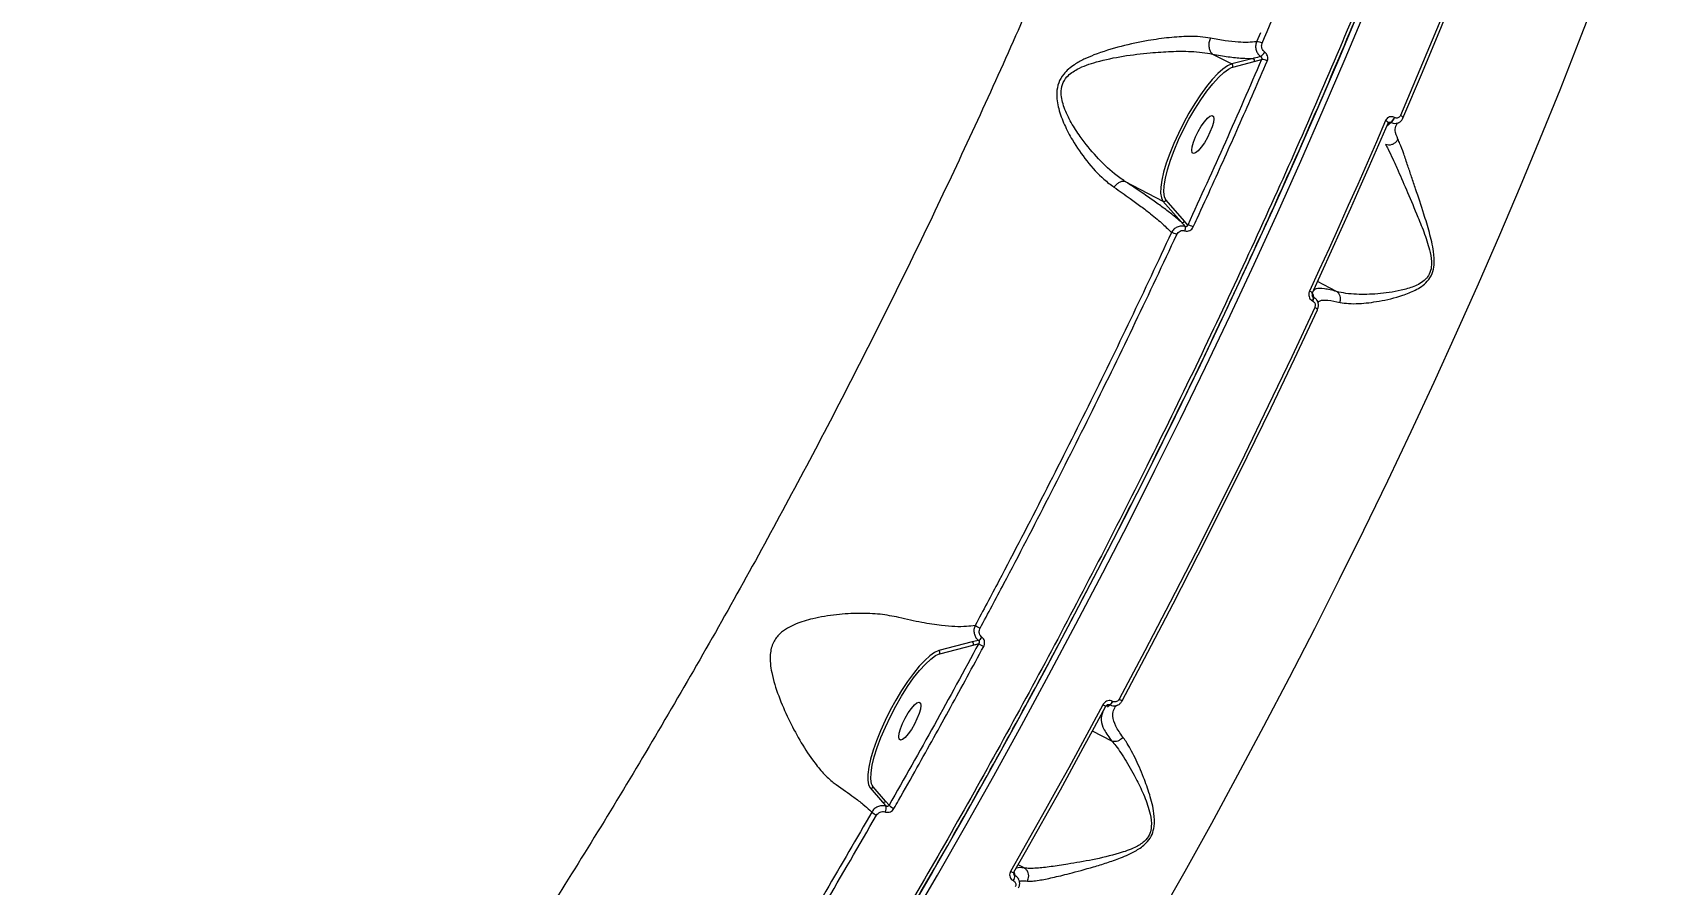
# Model space of a CAD drawing. Header units: millimetres. Extents: x -4335 to 4318, y -3792 to 3101.
# Drawn here: x 713.2 to 1059.1, y 14.5 to 194.6 of the extents above; entities that cross this region are included whole.
import ezdxf

# ---------------------------------------------------------------- set-up
doc = ezdxf.new("R2010")
doc.units = ezdxf.units.MM
doc.layers.add('DIKOM_ОБЪЕКТ', color=7, linetype='Continuous')
doc.layers.add('DIKOM_РАЗМЕР_ОБЪЕКТА', color=7, linetype='Continuous')
doc.styles.add('style1', font='arial.ttf', dxfattribs={"width": 0.8})
doc.dimstyles.new('1-50', dxfattribs={"dimtxt": 300, "dimasz": 200, "dimexe": 100, "dimexo": 0, "dimgap": 100, "dimtad": 1, "dimtxsty": 'style1', "dimcen": 200, "dimclrd": 7, "dimclre": 7, "dimclrt": 7, "dimadec": 1, "dimazin": 2, "dimtfac": 1, "dimtmove": 0, "dimatfit": 2, "dimfxl": 0, "dimlwd": 25, "dimlwe": 18, "dimarcsym": 0})

# ---------------------------------------------------------------- blocks, each defined once
blk = doc.blocks.new('*D2')
at = {"layer": 'Defpoints', "color": 0, "transparency": 16777216}
for p in [(2711.72, 601.17), (-2007.01, 181.47), (-2007.01, -2298.93)]:
    blk.add_point(p, dxfattribs=at)
at = {"layer": 'DIKOM_РАЗМЕР_ОБЪЕКТА', "color": 7, "lineweight": 18, "transparency": 16777216}
for p, q in [((2711.72, 601.17), (2711.72, -2398.93)), ((-2007.01, 181.47), (-2007.01, -2398.93))]:
    blk.add_line(p, q, dxfattribs=at)
at = {"layer": 'DIKOM_РАЗМЕР_ОБЪЕКТА', "color": 7, "lineweight": 25, "transparency": 16777216}
blk.add_line((2511.72, -2298.93), (-1807.01, -2298.93), dxfattribs=at)
at = {"layer": 'DIKOM_РАЗМЕР_ОБЪЕКТА', "color": 7, "transparency": 16777216}
for points in [[(-1807.01, -2265.6), (-1807.01, -2332.27), (-2007.01, -2298.93)], [(2511.72, -2265.6), (2511.72, -2332.27), (2711.72, -2298.93)]]:
    blk.add_solid(points, dxfattribs=at)
at = {"layer": 'DIKOM_РАЗМЕР_ОБЪЕКТА', "color": 7, "transparency": 16777216, "insert": (-22.56, -2045.76), "char_height": 300, "attachment_point": 5, "style": 'style1'}
blk.add_mtext('4750', dxfattribs=at)
blk = doc.blocks.new('*D3')
at = {"layer": 'Defpoints', "color": 0, "transparency": 16777216}
for p in [(-2375.87, 1532.76), (1667.44, 1532.76), (-1786.5, -1525.94)]:
    blk.add_point(p, dxfattribs=at)
at = {"layer": 'DIKOM_РАЗМЕР_ОБЪЕКТА', "color": 7, "lineweight": 18, "transparency": 16777216}
for p, q in [((1667.44, 1532.76), (-2475.87, 1532.76)), ((-1786.5, -1525.94), (-2475.87, -1525.94))]:
    blk.add_line(p, q, dxfattribs=at)
at = {"layer": 'DIKOM_РАЗМЕР_ОБЪЕКТА', "color": 7, "lineweight": 25, "transparency": 16777216}
blk.add_line((-2375.87, -1325.94), (-2375.87, 1332.76), dxfattribs=at)
at = {"layer": 'DIKOM_РАЗМЕР_ОБЪЕКТА', "color": 7, "transparency": 16777216}
for points in [[(-2409.21, 1332.76), (-2342.54, 1332.76), (-2375.87, 1532.76)], [(-2409.21, -1325.94), (-2342.54, -1325.94), (-2375.87, -1525.94)]]:
    blk.add_solid(points, dxfattribs=at)
at = {"layer": 'DIKOM_РАЗМЕР_ОБЪЕКТА', "color": 7, "transparency": 16777216, "insert": (-2629.15, -119.32), "char_height": 300, "attachment_point": 5, "rotation": 90, "style": 'style1'}
blk.add_mtext('3050', dxfattribs=at)

msp = doc.modelspace()

# ---------------------------------------------------------------- linework, layer by layer
at = {"layer": 'DIKOM_ОБЪЕКТ', "color": 7, "linetype": 'Continuous', "lineweight": 15}
for p, q in [((972.796, 194.603), (972.001, 192.709)), ((962.688, 190.093), (966.728, 187.991)), ((966.697, 187.236), (966.958, 187.322)), ((971.28, 189.176), (966.728, 187.991)), ((966.958, 187.322), (971.51, 188.507)), ((971.51, 188.507), (973.046, 188.935)), ((1001.179, 176.664), (1001.132, 176.688)), ((1000.442, 175.643), (999.515, 174.833)), ((999.843, 175.496), (1000.394, 175.668)), ((1000.394, 175.668), (1000.442, 175.643)), ((944.194, 163.151), (952.193, 158.989)), ((952.863, 159.2), (952.668, 159.524)), ((956.768, 154.73), (952.863, 159.2)), ((952.193, 158.989), (956.099, 154.518)), ((957.43, 153.935), (956.768, 154.73)), ((988.919, 139.907), (984.892, 142.002)), ((983.994, 138.716), (983.741, 139.062)), ((983.908, 139.424), (984.063, 138.68)), ((984.063, 138.68), (983.994, 138.716)), ((983.814, 137.89), (983.882, 137.854)), ((911.857, 65.8), (904.765, 63.954)), ((904.746, 63.204), (904.995, 63.285)), ((904.995, 63.285), (912.086, 65.131)), ((940.221, 52.276), (940.927, 52.504)), ((940.995, 52.468), (940.447, 51.982)), ((940.927, 52.504), (940.995, 52.468)), ((941.59, 53.194), (941.522, 53.23)), ((941.401, 44.786), (937.281, 46.931)), ((890.259, 34.915), (892.871, 31.927)), ((890.929, 35.128), (890.712, 35.473)), ((893.541, 32.139), (890.929, 35.128)), ((894.281, 31.246), (893.541, 32.139)), ((890.621, 29.825), (889.408, 27.742)), ((922.865, 17.999), (921.576, 18.669)), ((920.519, 15.316), (920.566, 15.292)), ((920.85, 16.435), (920.627, 16.731)), ((920.746, 17.006), (920.897, 16.41)), ((920.897, 16.41), (920.85, 16.435))]:
    msp.add_line(p, q, dxfattribs=at)
at = {"layer": 'DIKOM_ОБЪЕКТ', "color": 7, "linetype": 'Continuous', "lineweight": 15, "flags": 128}
for points in [[(1032.407, 253.311), (1029.058, 244.036), (1025.591, 234.677), (1022.006, 225.239), (1018.307, 215.73), (1014.497, 206.155), (1010.578, 196.522), (1006.552, 186.836), (1002.423, 177.105)], [(1002.955, 176.536), (1007.075, 186.246), (1011.092, 195.91), (1015.002, 205.522), (1018.804, 215.076), (1022.495, 224.564), (1026.071, 233.981), (1029.532, 243.32), (1032.873, 252.574)], [(951.193, 7.295), (956.879, 17.353), (962.504, 27.49), (968.063, 37.697), (973.55, 47.964), (978.96, 58.282), (984.289, 68.642), (989.531, 79.033), (994.682, 89.446), (999.736, 99.872), (1004.69, 110.3), (1009.537, 120.721), (1014.275, 131.125), (1018.898, 141.502), (1023.402, 151.844), (1027.783, 162.14), (1032.037, 172.38), (1036.16, 182.556), (1040.148, 192.657), (1043.998, 202.675)], [(993.989, 200.084), (989.494, 189.371), (984.875, 178.608), (980.135, 167.802), (975.277, 156.963), (970.308, 146.1), (965.229, 135.223), (960.047, 124.339), (954.764, 113.46), (949.387, 102.592), (943.918, 91.747), (938.363, 80.933), (932.726, 70.158), (927.013, 59.433), (921.228, 48.766), (915.375, 38.167), (909.46, 27.643), (903.488, 17.204), (897.464, 6.859)], [(898.455, 6.123), (904.493, 16.492), (910.48, 26.956), (916.409, 37.505), (922.275, 48.13), (928.074, 58.822), (933.801, 69.573), (939.451, 80.373), (945.02, 91.213), (950.501, 102.085), (955.892, 112.978), (961.187, 123.883), (966.382, 134.793), (971.472, 145.696), (976.454, 156.585), (981.323, 167.45), (986.074, 178.281), (990.705, 189.071), (995.211, 199.809)], [(966.728, 187.991), (965.862, 187.614), (964.874, 186.929), (963.786, 185.951), (962.62, 184.7), (961.402, 183.203), (960.158, 181.494), (958.914, 179.608), (957.699, 177.585), (956.537, 175.471), (955.454, 173.31), (954.473, 171.149), (953.615, 169.034), (952.899, 167.01), (952.34, 165.122), (951.95, 163.411), (951.738, 161.912), (951.708, 160.658), (951.86, 159.677), (952.193, 158.989)], [(952.668, 159.524), (952.528, 159.913), (952.388, 160.942), (952.445, 162.262), (952.698, 163.841), (953.141, 165.642), (953.764, 167.621), (954.551, 169.73), (955.484, 171.92), (956.54, 174.138), (957.694, 176.33), (958.919, 178.444), (960.184, 180.429), (961.459, 182.238), (962.715, 183.828), (963.921, 185.159), (965.047, 186.201), (966.068, 186.927), (966.697, 187.236)], [(958.306, 169.735), (958.4, 170.504), (958.674, 171.482), (959.106, 172.588), (959.661, 173.734), (960.294, 174.827), (960.954, 175.778), (961.587, 176.51), (962.142, 176.963), (962.574, 177.102), (962.848, 176.914), (962.942, 176.416), (962.848, 175.647), (962.574, 174.669), (962.142, 173.563), (961.587, 172.416), (960.954, 171.324), (960.294, 170.373), (959.661, 169.641), (959.106, 169.187), (958.674, 169.049), (958.4, 169.236), (958.306, 169.735)], [(1002.955, 176.536), (1002.992, 176.575), (1002.998, 176.627), (1002.971, 176.692), (1002.913, 176.766), (1002.826, 176.847), (1002.712, 176.933), (1002.576, 177.02), (1002.423, 177.105)], [(999.274, 176.025), (997.333, 171.539), (995.371, 167.045), (993.389, 162.545), (991.387, 158.039), (989.364, 153.528), (987.322, 149.012), (985.261, 144.492), (983.18, 139.969)], [(983.729, 139.48), (985.805, 143.993), (987.861, 148.502), (989.899, 153.007), (991.916, 157.507), (993.914, 162.003), (995.892, 166.492), (997.849, 170.975), (999.785, 175.451)], [(999.846, 175.501), (999.852, 175.534), (999.833, 175.597), (999.779, 175.672), (999.692, 175.756), (999.575, 175.845), (999.434, 175.936), (999.274, 176.025)], [(999.785, 175.451), (999.836, 175.484), (999.846, 175.501)], [(984.296, 136.499), (979.427, 126.102), (974.463, 115.702), (969.408, 105.306), (964.267, 94.921), (959.043, 84.557), (953.741, 74.22), (948.363, 63.919), (942.915, 53.662)], [(943.578, 53.365), (949.014, 63.6), (954.38, 73.878), (959.671, 84.192), (964.884, 94.534), (970.013, 104.895), (975.057, 115.269), (980.009, 125.646), (984.868, 136.019)], [(984.868, 136.019), (984.898, 136.04), (984.896, 136.075), (984.862, 136.124), (984.798, 136.185), (984.706, 136.255), (984.588, 136.333), (984.45, 136.415), (984.296, 136.499)], [(904.765, 63.954), (903.896, 63.575), (902.904, 62.886), (901.811, 61.901), (900.64, 60.643), (899.417, 59.137), (898.168, 57.417), (896.92, 55.521), (895.701, 53.488), (894.537, 51.364), (893.453, 49.194), (892.473, 47.026), (891.618, 44.906), (890.906, 42.881), (890.353, 40.994), (889.971, 39.286), (889.768, 37.795), (889.749, 36.553), (889.914, 35.586), (890.259, 34.915)], [(890.712, 35.473), (890.581, 35.823), (890.428, 36.837), (890.474, 38.146), (890.718, 39.718), (891.153, 41.515), (891.771, 43.494), (892.554, 45.607), (893.485, 47.802), (894.541, 50.028), (895.697, 52.23), (896.924, 54.354), (898.193, 56.351), (899.474, 58.17), (900.734, 59.769), (901.945, 61.109), (903.077, 62.157), (904.102, 62.888), (904.746, 63.204)], [(896.344, 45.698), (896.438, 46.467), (896.712, 47.445), (897.144, 48.551), (897.699, 49.697), (898.332, 50.79), (898.991, 51.741), (899.624, 52.473), (900.179, 52.926), (900.611, 53.065), (900.885, 52.878), (900.979, 52.379), (900.885, 51.61), (900.611, 50.632), (900.179, 49.526), (899.624, 48.379), (898.991, 47.287), (898.332, 46.336), (897.699, 45.604), (897.144, 45.15), (896.712, 45.012), (896.438, 45.199), (896.344, 45.698)], [(939.491, 52.511), (937.09, 48.065), (934.678, 43.63), (932.254, 39.205), (929.819, 34.793), (927.373, 30.394), (924.916, 26.008), (922.449, 21.635), (919.971, 17.278)], [(920.671, 17.081), (923.143, 21.428), (925.604, 25.79), (928.055, 30.166), (930.496, 34.555), (932.925, 38.957), (935.343, 43.37), (937.75, 47.795), (940.144, 52.231)], [(943.578, 53.365), (943.59, 53.35), (943.571, 53.35), (943.521, 53.368), (943.443, 53.401), (943.34, 53.449), (943.214, 53.51), (943.071, 53.582), (942.915, 53.662)], [(920.671, 17.081), (920.686, 17.041), (920.683, 17.032)]]:
    msp.add_lwpolyline(points, dxfattribs=at)
at = {"layer": 'DIKOM_ОБЪЕКТ', "color": 7, "linetype": 'Continuous', "lineweight": 15}
for centre, radius, start, end in [((972.055, 190.541), 2.168, 58.78073, 91.43855), ((971.325, 191.807), 2.72, 304.18362, 331.39674), ((966.481, 187.532), 0.521, 336.21795, 61.7012), ((971.033, 188.717), 0.521, 336.21773, 61.70181), ((973.133, 186.835), 2.102, 58.17839, 92.36938), ((999.119, 177.367), 2.124, 306.88587, 341.37239), ((999.166, 177.342), 2.124, 306.88587, 341.37239), ((953.456, 149.059), 3.318, 59.90366, 80.8686), ((956.323, 154.971), 0.506, 243.59201, 331.59338), ((955.7, 153.243), 1.252, 335.61771, 16.7955), ((957.052, 150.95), 3.01, 59.29891, 82.78318), ((982.791, 138.845), 1.189, 33.75766, 70.91012), ((982.801, 138.544), 1.206, 327.14581, 8.16457), ((982.869, 138.509), 1.206, 327.14081, 8.16979), ((918.978, 79.489), 12.093, 237.54598, 243.23882), ((911.61, 65.341), 0.521, 336.22694, 61.6926), ((912.386, 67.705), 1.78, 297.23991, 328.79698), ((904.518, 63.495), 0.521, 336.22201, 61.69675), ((918.619, 73.547), 9.727, 236.36618, 243.55012), ((941.334, 55.666), 3.654, 239.70221, 251.38632), ((939.98, 53.886), 1.676, 304.43336, 336.95454), ((940.048, 53.85), 1.675, 304.43144, 336.95646), ((890.484, 35.368), 0.506, 243.591, 331.59554), ((893.096, 32.38), 0.506, 243.59567, 331.59087), ((896.829, 33.882), 3.666, 225.97446, 245.21091), ((893.224, 32.558), 3.775, 226.3982, 244.79317), ((891.749, 30.75), 1.933, 332.20592, 8.07659), ((920.766, 18.426), 1.396, 235.2987, 266.5717), ((919.198, 16.315), 1.656, 322.92163, 4.14577), ((919.244, 16.291), 1.657, 322.93094, 4.14207)]:
    msp.add_arc(centre, radius, start, end, dxfattribs=at)
for points, knots in [([(1056.943, 440.229), (1056.915, 437.899), (1056.837, 431.573), (1056.146, 420.44), (1054.693, 406.619), (1052.557, 391.893), (1049.761, 376.349), (1046.314, 360.052), (1042.221, 343.049), (1037.476, 325.353), (1032.1, 307.008), (1026.115, 288.077), (1019.55, 268.648), (1012.435, 248.811), (1004.787, 228.625), (996.607, 208.116), (987.922, 187.325), (978.76, 166.32), (969.167, 145.197), (959.186, 124.056), (948.972, 103.222), (938.551, 82.729), (927.959, 62.601), (917.097, 42.638), (906.014, 22.925), (894.757, 3.549), (883.211, -15.675), (871.385, -34.69), (859.296, -53.452), (847.13, -71.67), (834.944, -89.262), (822.794, -106.142), (810.719, -122.254), (798.741, -137.552), (786.877, -152.03), (775.165, -165.647), (763.655, -178.348), (752.41, -190.049), (742.148, -200.095), (735.767, -205.842), (732.919, -208.408)], [0, 0, 0, 0, 0.0156523, 0.0424897, 0.0694115, 0.0963766, 0.1233416, 0.1502635, 0.1771009, 0.2039383, 0.2308602, 0.2578252, 0.2847902, 0.3117121, 0.3385495, 0.3653868, 0.3923088, 0.4192738, 0.4462388, 0.4731608, 0.4999981, 0.5258463, 0.5517701, 0.5777324, 0.6036946, 0.6296184, 0.6554666, 0.682304, 0.709226, 0.7361911, 0.7631562, 0.7900781, 0.8169155, 0.843753, 0.870675, 0.89764, 0.9246052, 0.9515271, 0.9783646, 1, 1, 1, 1]), ([(986.876, 401.615), (986.219, 397.164), (984.903, 388.247), (982.145, 373.898), (978.83, 358.893), (974.919, 343.229), (970.442, 326.999), (965.404, 310.243), (959.805, 292.979), (953.663, 275.248), (947.003, 257.107), (939.856, 238.643), (932.254, 219.941), (924.216, 201.053), (915.745, 182.008), (906.864, 162.84), (897.604, 143.614), (888.009, 124.42), (878.124, 105.347), (867.97, 86.447), (857.558, 67.754), (846.91, 49.296), (836.065, 31.139), (825.073, 13.366), (813.985, -3.94), (802.824, -20.734), (791.608, -36.976), (780.354, -52.649), (769.106, -67.696), (757.915, -82.048), (746.832, -95.643), (736.706, -107.463), (727.515, -117.73), (722.019, -123.542), (719.27, -126.448)], [0, 0, 0, 0, 0.0315564, 0.0632127, 0.0949194, 0.1266263, 0.1582828, 0.1898393, 0.2213971, 0.2530542, 0.2847619, 0.3164698, 0.3481271, 0.379685, 0.411265, 0.4429442, 0.474674, 0.506404, 0.5380836, 0.5696638, 0.601295, 0.6330253, 0.6648063, 0.6965875, 0.7283184, 0.75995, 0.7916593, 0.8234676, 0.8553268, 0.8871862, 0.9189952, 0.9507049, 0.9753526, 1, 1, 1, 1]), ([(799.244, -137.804), (799.407, -137.606), (803.501, -132.613), (811.658, -122.04), (823.691, -106.045), (835.815, -89.184), (847.972, -71.64), (860.109, -53.463), (872.169, -34.747), (883.967, -15.776), (895.485, 3.401), (906.716, 22.732), (917.773, 42.397), (928.608, 62.313), (939.175, 82.393), (949.571, 102.837), (959.761, 123.622), (969.719, 144.712), (979.289, 165.784), (988.429, 186.741), (997.091, 207.479), (1005.265, 227.95), (1012.841, 248.044), (1017.747, 261.454), (1019.964, 268.02), (1020.004, 268.138)], [0, 0, 0, 0, 0.0019827, 0.0498584, 0.0977339, 0.1457606, 0.193864, 0.2419673, 0.2899939, 0.3378695, 0.3839805, 0.4302264, 0.4765408, 0.5228552, 0.5691011, 0.6152121, 0.6630877, 0.7111141, 0.7592174, 0.8073206, 0.8553471, 0.9032227, 0.9510983, 0.9991246, 1, 1, 1, 1]), ([(973.179, 192.395), (975.936, 198.902), (981.449, 211.917), (989.203, 231.252), (996.594, 250.431), (1001.125, 262.98), (1003.39, 269.254)], [0, 0, 0, 0, 0.2485951, 0.4971904, 0.748595, 1, 1, 1, 1]), ([(962.218, 193.465), (961.514, 193.574), (960.092, 193.795), (957.195, 193.849), (953.518, 193.611), (948.709, 192.923), (943.314, 191.776), (938.734, 190.408), (935.457, 189.01), (933.219, 187.78), (931.261, 186.165), (930.024, 184.031), (929.573, 181.484), (930.054, 178.429), (931.31, 175.096), (933.297, 171.323), (936.07, 167.335), (939.094, 164.014), (941.114, 162.475), (941.827, 161.931)], [0, 0, 0, 0, 0.0443362, 0.0895879, 0.1599526, 0.2324661, 0.3224986, 0.4152104, 0.4503608, 0.4859279, 0.5329421, 0.5664251, 0.5998054, 0.6530983, 0.7102639, 0.7686668, 0.8578758, 0.9497898, 1, 1, 1, 1]), ([(944.173, 163.161), (944.171, 163.162), (943.421, 163.654), (941.334, 165.204), (938.073, 168.296), (935.048, 172.048), (932.744, 175.566), (931.487, 178.164), (930.833, 180.288), (930.597, 181.937), (930.813, 183.716), (931.962, 185.581), (933.861, 186.864), (936.025, 187.794), (939.261, 188.795), (943.795, 189.729), (949.131, 190.357), (953.939, 190.686), (957.602, 190.695), (960.528, 190.481), (961.957, 190.25), (962.682, 190.096), (962.683, 190.096)], [0, 0, 0, 0, 0.0001624, 0.0510821, 0.1436679, 0.2363471, 0.2942873, 0.3520735, 0.377617, 0.4030716, 0.4335401, 0.4638336, 0.5079558, 0.5427394, 0.5775935, 0.6705659, 0.7636034, 0.8366882, 0.9096674, 0.9548331, 0.9999691, 1, 1, 1, 1]), ([(962.218, 193.465), (962.199, 193.424), (962.116, 193.242), (961.961, 192.783), (961.855, 192.057), (961.941, 191.245), (962.215, 190.536), (962.527, 190.243), (962.683, 190.096)], [0, 0, 0, 0, 0.0350339, 0.1552502, 0.3664329, 0.577619, 0.7888084, 1, 1, 1, 1]), ([(972.001, 192.709), (971.981, 192.705), (971.445, 192.619), (970.25, 192.52), (968.059, 192.583), (965.419, 192.862), (963.29, 193.263), (962.218, 193.465)], [0, 0, 0, 0, 0.0089062, 0.2417925, 0.4772863, 0.7368262, 1, 1, 1, 1]), ([(972.001, 192.709), (971.98, 192.658), (971.855, 192.355), (971.745, 191.741), (971.865, 190.896), (972.232, 190.113), (972.646, 189.742), (972.853, 189.557)], [0, 0, 0, 0, 0.0479809, 0.2861641, 0.5242754, 0.762086, 1, 1, 1, 1]), ([(973.712, 190.505), (973.587, 190.616), (973.335, 190.838), (973.109, 191.308), (973.031, 191.814), (973.093, 192.183), (973.167, 192.365), (973.179, 192.395)], [0, 0, 0, 0, 0.2376961, 0.4754979, 0.7137276, 0.9520221, 1, 1, 1, 1]), ([(974.241, 188.621), (974.254, 188.652), (974.327, 188.834), (974.39, 189.202), (974.313, 189.706), (974.089, 190.174), (973.838, 190.394), (973.712, 190.505)], [0, 0, 0, 0, 0.0489162, 0.2870769, 0.5249595, 0.7625276, 1, 1, 1, 1]), ([(973.046, 188.935), (970.521, 183.128), (965.467, 171.501), (960.111, 159.795), (957.43, 153.935)], [0, 0, 0, 0, 0.4994499, 1, 1, 1, 1]), ([(958.588, 153.537), (958.863, 154.133), (960.236, 157.113), (963.591, 164.463), (968.579, 175.579), (972.353, 184.272), (974.241, 188.621)], [0, 0, 0, 0, 0.0507694, 0.2538553, 0.6266985, 1, 1, 1, 1]), ([(962.683, 190.096), (962.684, 190.095), (962.686, 190.094), (962.688, 190.093), (962.688, 190.093)], [0, 0, 0, 0, 0.6763387, 1, 1, 1, 1]), ([(962.688, 190.093), (963.812, 189.887), (966.074, 189.473), (968.953, 189.172), (970.521, 189.174), (971.28, 189.176)], [0, 0, 0, 0, 0.3372176, 0.6791304, 1, 1, 1, 1]), ([(972.853, 189.557), (972.403, 189.441), (971.883, 189.306), (971.352, 189.191), (971.28, 189.176)], [0, 0, 0, 0, 0.8649277, 1, 1, 1, 1]), ([(972.853, 189.557), (972.895, 189.521), (972.98, 189.447), (973.059, 189.293), (973.089, 189.126), (973.072, 189.005), (973.05, 188.945), (973.046, 188.935)], [0, 0, 0, 0, 0.2369112, 0.4743845, 0.7125863, 0.9510718, 1, 1, 1, 1]), ([(1001.132, 176.688), (1001.035, 176.731), (1000.789, 176.839), (1000.359, 176.868), (999.903, 176.736), (999.51, 176.452), (999.353, 176.168), (999.274, 176.025)], [0, 0, 0, 0, 0.1407741, 0.3552894, 0.5700549, 0.7849698, 1, 1, 1, 1]), ([(1000.442, 175.643), (1000.575, 175.586), (1000.909, 175.443), (1001.492, 175.408), (1002.108, 175.587), (1002.638, 175.967), (1002.849, 176.347), (1002.955, 176.536)], [0, 0, 0, 0, 0.1423925, 0.357266, 0.5716721, 0.7857353, 1, 1, 1, 1]), ([(1002.423, 177.105), (1002.37, 177.01), (1002.266, 176.821), (1002.004, 176.632), (1001.699, 176.544), (1001.411, 176.562), (1001.245, 176.635), (1001.179, 176.664)], [0, 0, 0, 0, 0.2143114, 0.4284266, 0.6429133, 0.8577257, 1, 1, 1, 1]), ([(1000.057, 175.693), (1000.019, 175.679), (999.943, 175.653), (999.872, 175.571), (999.85, 175.506), (999.848, 175.5)], [0, 0, 0, 0, 0.4878697, 0.9537489, 1, 1, 1, 1]), ([(1000.057, 175.695), (1000.084, 175.705), (1000.16, 175.731), (1000.28, 175.717), (1000.362, 175.682), (1000.394, 175.668)], [0, 0, 0, 0, 0.253654, 0.7042373, 1, 1, 1, 1]), ([(1001.882, 172.107), (1001.619, 172.734), (1001.136, 173.885), (1001.435, 174.72), (1001.571, 175.1)], [0, 0, 0, 0, 0.5446408, 1, 1, 1, 1]), ([(1002.171, 175.627), (1002.086, 175.587), (1001.807, 175.455), (1001.644, 175.272), (1001.595, 175.184), (1001.57, 175.14)], [0, 0, 0, 0, 0.1785447, 0.5885086, 1, 1, 1, 1]), ([(999.279, 170.949), (999.279, 170.949), (999.446, 170.661), (999.921, 169.802), (1000.782, 167.974), (1002.12, 164.955), (1003.913, 160.875), (1005.843, 156.281), (1007.572, 152.062), (1008.649, 148.688), (1009.099, 145.878), (1008.781, 143.941), (1008.184, 142.966), (1007.458, 142.184), (1006.553, 141.526), (1004.807, 140.723), (1001.73, 139.869), (997.526, 139.283), (993.648, 139.228), (990.818, 139.454), (989.523, 139.73), (988.921, 139.905), (988.921, 139.905)], [0, 0, 0, 0, 0.0000323, 0.038581, 0.1004551, 0.1624078, 0.2606438, 0.3590175, 0.4234738, 0.4876712, 0.5286172, 0.5547677, 0.5767465, 0.5827733, 0.60828, 0.633963, 0.685603, 0.7851046, 0.8846382, 0.9423272, 0.9999829, 1, 1, 1, 1]), ([(989.636, 137.591), (990.221, 137.49), (991.401, 137.286), (994.125, 137.316), (997.902, 137.759), (1002.065, 138.717), (1005.139, 139.908), (1006.895, 140.937), (1008.184, 142.022), (1009.189, 143.586), (1009.654, 145.821), (1009.422, 148.82), (1008.553, 152.418), (1007.198, 156.877), (1005.892, 160.798), (1004.773, 164.132), (1003.913, 166.671), (1003.075, 169.102), (1002.387, 170.991), (1002.022, 171.798), (1001.882, 172.107)], [0, 0, 0, 0, 0.0563554, 0.1136148, 0.210371, 0.3099855, 0.3619813, 0.3883025, 0.415339, 0.4457394, 0.4741001, 0.5167988, 0.5802343, 0.6452966, 0.7405616, 0.789713, 0.8388454, 0.899363, 0.9613632, 1, 1, 1, 1]), ([(1001.882, 172.107), (1001.866, 172.072), (1001.804, 171.932), (1001.61, 171.612), (1001.205, 171.208), (1000.595, 170.904), (999.917, 170.79), (999.492, 170.896), (999.279, 170.949)], [0, 0, 0, 0, 0.0380897, 0.1492027, 0.3619034, 0.5745913, 0.7873101, 1, 1, 1, 1]), ([(941.827, 161.931), (941.845, 161.955), (942.021, 162.197), (942.413, 162.624), (943.03, 163.05), (943.659, 163.267), (944.002, 163.196), (944.173, 163.161)], [0, 0, 0, 0, 0.0262307, 0.2630873, 0.5087263, 0.7543453, 1, 1, 1, 1]), ([(944.194, 163.151), (944.19, 163.153), (944.183, 163.156), (944.176, 163.159), (944.174, 163.16), (944.173, 163.161)], [0, 0, 0, 0, 0.5057698, 0.9192729, 1, 1, 1, 1]), ([(956.099, 154.518), (955.59, 154.954), (954.569, 155.831), (952.605, 157.346), (950.365, 158.978), (947.645, 160.875), (945.439, 162.33), (944.194, 163.151)], [0, 0, 0, 0, 0.1948135, 0.3916466, 0.5750721, 0.7602149, 1, 1, 1, 1]), ([(941.827, 161.931), (942.993, 161.13), (945.048, 159.718), (947.583, 157.861), (949.992, 156.006), (952.329, 154.056), (953.427, 152.913), (953.982, 152.335)], [0, 0, 0, 0, 0.2022623, 0.3564044, 0.5119915, 0.7532472, 1, 1, 1, 1]), ([(952.193, 158.989), (952.244, 158.968), (952.345, 158.928), (952.515, 158.936), (952.674, 158.995), (952.782, 159.085), (952.839, 159.158), (952.857, 159.19), (952.863, 159.2)], [0, 0, 0, 0, 0.214645, 0.4293062, 0.6439222, 0.858586, 0.9552291, 1, 1, 1, 1]), ([(953.982, 152.335), (951.114, 146.211), (945.377, 133.963), (936.374, 115.525), (927.093, 97.084), (919.085, 81.649), (914.161, 72.42), (912.489, 69.285)], [0, 0, 0, 0, 0.2203106, 0.4406211, 0.6630831, 0.8855451, 1, 1, 1, 1]), ([(956.899, 153.604), (956.866, 153.615), (956.582, 153.707), (955.997, 153.768), (955.184, 153.56), (954.451, 153.076), (954.138, 152.582), (953.982, 152.335)], [0, 0, 0, 0, 0.030042, 0.2639433, 0.5066463, 0.7544477, 1, 1, 1, 1]), ([(955.12, 151.93), (955.209, 152.083), (955.386, 152.388), (955.815, 152.69), (956.299, 152.823), (956.65, 152.788), (956.821, 152.732), (956.84, 152.726)], [0, 0, 0, 0, 0.2486522, 0.4975137, 0.7389305, 0.9703394, 1, 1, 1, 1]), ([(956.099, 154.518), (956.165, 154.445), (956.442, 154.141), (956.702, 153.836), (956.899, 153.604)], [0, 0, 0, 0, 0.2408383, 1, 1, 1, 1]), ([(956.84, 152.726), (957.02, 152.688), (957.367, 152.614), (957.882, 152.767), (958.317, 153.072), (958.498, 153.382), (958.588, 153.537)], [0, 0, 0, 0, 0.2592451, 0.5021587, 0.7511364, 1, 1, 1, 1]), ([(957.43, 153.935), (957.406, 153.877), (957.36, 153.763), (957.235, 153.641), (957.092, 153.583), (956.974, 153.583), (956.915, 153.599), (956.899, 153.604)], [0, 0, 0, 0, 0.2736015, 0.5342467, 0.7688583, 0.9341614, 1, 1, 1, 1]), ([(913.533, 68.692), (915.209, 71.834), (920.112, 81.025), (928.077, 96.374), (937.353, 114.796), (946.41, 133.336), (952.216, 145.732), (955.12, 151.93)], [0, 0, 0, 0, 0.1144543, 0.3347647, 0.5550755, 0.7775375, 1, 1, 1, 1]), ([(983.18, 139.969), (983.131, 139.839), (983.022, 139.549), (983.011, 139.059), (983.146, 138.572), (983.415, 138.152), (983.681, 137.977), (983.814, 137.89)], [0, 0, 0, 0, 0.1741794, 0.3895838, 0.5958045, 0.7978817, 1, 1, 1, 1]), ([(983.787, 139.504), (983.767, 139.461), (983.72, 139.362), (983.711, 139.182), (983.744, 138.998), (983.801, 138.905), (983.83, 138.86)], [0, 0, 0, 0, 0.2213333, 0.5082178, 0.7566122, 1, 1, 1, 1]), ([(983.994, 138.716), (983.957, 138.74), (983.911, 138.769), (983.858, 138.821), (983.844, 138.846), (983.834, 138.863)], [0, 0, 0, 0, 0.6102108, 0.7408936, 1, 1, 1, 1]), ([(988.919, 139.907), (987.998, 140.124), (986.132, 140.563), (984.468, 140.565), (984.109, 140.146), (983.944, 139.954)], [0, 0, 0, 0, 0.3451771, 0.6991929, 1, 1, 1, 1]), ([(984.868, 136.019), (984.935, 136.183), (985.085, 136.548), (985.109, 137.168), (984.94, 137.79), (984.59, 138.334), (984.238, 138.564), (984.063, 138.68)], [0, 0, 0, 0, 0.1700439, 0.3808059, 0.5867, 0.7931148, 1, 1, 1, 1]), ([(988.921, 139.905), (988.921, 139.906), (988.92, 139.906), (988.919, 139.906), (988.919, 139.907), (988.919, 139.907)], [0, 0, 0, 0, 0.3683398, 0.8664642, 1, 1, 1, 1]), ([(989.636, 137.591), (989.658, 137.666), (989.723, 137.885), (989.772, 138.339), (989.686, 138.927), (989.4, 139.518), (989.081, 139.776), (988.921, 139.905)], [0, 0, 0, 0, 0.0873111, 0.2536124, 0.5024064, 0.7511901, 1, 1, 1, 1]), ([(983.882, 137.854), (983.97, 137.797), (984.145, 137.682), (984.322, 137.406), (984.409, 137.089), (984.4, 136.771), (984.328, 136.583), (984.296, 136.499)], [0, 0, 0, 0, 0.2039639, 0.4080316, 0.613526, 0.8265392, 1, 1, 1, 1]), ([(984.787, 138.027), (984.787, 138.03), (984.781, 138.078), (984.783, 138.002), (984.856, 137.884), (984.861, 137.875)], [0, 0, 0, 0, 0.0487628, 0.9296677, 1, 1, 1, 1]), ([(984.976, 137.533), (985.1, 137.684), (985.418, 138.075), (986.936, 138.132), (988.729, 137.773), (989.636, 137.591)], [0, 0, 0, 0, 0.2376694, 0.6141035, 1, 1, 1, 1]), ([(896.335, 70.972), (895.039, 71.224), (892.413, 71.737), (887.93, 71.889), (883.128, 71.626), (878.556, 70.896), (875.059, 69.861), (872.729, 68.738), (871.037, 67.528), (869.611, 65.661), (869.08, 63.396), (869.131, 61.229), (869.598, 58.25), (870.869, 54.281), (872.944, 49.497), (875.365, 44.926), (877.775, 41.17), (880.1, 38.258), (881.795, 36.579), (882.814, 35.832), (883.09, 35.63)], [0, 0, 0, 0, 0.0704042, 0.1427037, 0.2195593, 0.2979652, 0.3555928, 0.3848666, 0.4149661, 0.4491209, 0.4886793, 0.5172624, 0.5465209, 0.624021, 0.7036978, 0.7828112, 0.8640049, 0.9204673, 0.9784123, 1, 1, 1, 1]), ([(912.489, 69.285), (911.89, 69.194), (910.648, 69.005), (908.255, 68.997), (905.151, 69.241), (901.245, 69.824), (897.984, 70.586), (896.335, 70.972)], [0, 0, 0, 0, 0.1665444, 0.3455481, 0.5267582, 0.7607803, 1, 1, 1, 1]), ([(912.489, 69.285), (912.45, 69.197), (912.296, 68.857), (912.174, 68.208), (912.275, 67.392), (912.611, 66.647), (913.004, 66.298), (913.2, 66.122)], [0, 0, 0, 0, 0.0812093, 0.3161535, 0.5445848, 0.7718001, 1, 1, 1, 1]), ([(913.2, 66.122), (913.172, 66.115), (912.731, 66.002), (912.279, 65.897), (911.857, 65.8)], [0, 0, 0, 0, 0.0646723, 1, 1, 1, 1]), ([(913.2, 66.122), (913.234, 66.091), (913.273, 66.055), (913.326, 65.965), (913.36, 65.85), (913.347, 65.677), (913.293, 65.541), (913.244, 65.467), (913.231, 65.448)], [0, 0, 0, 0, 0.1723578, 0.198725, 0.4120318, 0.648372, 0.9087136, 1, 1, 1, 1]), ([(913.908, 66.783), (913.79, 66.888), (913.554, 67.099), (913.361, 67.549), (913.316, 68.042), (913.405, 68.433), (913.507, 68.639), (913.533, 68.692)], [0, 0, 0, 0, 0.2256606, 0.4513461, 0.6801796, 0.9175962, 1, 1, 1, 1]), ([(914.286, 64.838), (914.313, 64.892), (914.417, 65.103), (914.508, 65.503), (914.461, 66.005), (914.266, 66.462), (914.027, 66.676), (913.908, 66.783)], [0, 0, 0, 0, 0.0825676, 0.3217041, 0.551294, 0.7756131, 1, 1, 1, 1]), ([(913.231, 65.448), (910.118, 59.706), (903.884, 48.21), (897.485, 36.905), (894.281, 31.246)], [0, 0, 0, 0, 0.4994501, 1, 1, 1, 1]), ([(895.292, 30.554), (895.619, 31.127), (897.252, 33.995), (901.267, 41.101), (907.298, 51.936), (911.956, 60.536), (914.286, 64.838)], [0, 0, 0, 0, 0.050768, 0.2538482, 0.626695, 1, 1, 1, 1]), ([(912.086, 65.131), (912.333, 65.198), (912.714, 65.301), (913.097, 65.41), (913.231, 65.448)], [0, 0, 0, 0, 0.6494729, 1, 1, 1, 1]), ([(941.522, 53.23), (941.445, 53.265), (941.218, 53.367), (940.783, 53.409), (940.267, 53.278), (939.797, 52.973), (939.593, 52.665), (939.491, 52.511)], [0, 0, 0, 0, 0.1082921, 0.3204305, 0.5430675, 0.7715763, 1, 1, 1, 1]), ([(940.535, 52.514), (940.493, 52.5), (940.39, 52.464), (940.256, 52.349), (940.198, 52.244), (940.173, 52.199)], [0, 0, 0, 0, 0.2867897, 0.6932494, 1, 1, 1, 1]), ([(940.535, 52.515), (940.58, 52.529), (940.667, 52.558), (940.776, 52.551), (940.863, 52.533), (940.901, 52.515), (940.927, 52.504)], [0, 0, 0, 0, 0.3490404, 0.6819015, 0.7861379, 1, 1, 1, 1]), ([(940.995, 52.468), (941.1, 52.422), (941.4, 52.29), (941.961, 52.231), (942.616, 52.39), (943.206, 52.773), (943.455, 53.169), (943.578, 53.365)], [0, 0, 0, 0, 0.1131596, 0.3259251, 0.547973, 0.7754468, 1, 1, 1, 1]), ([(942.915, 53.662), (942.848, 53.561), (942.715, 53.359), (942.409, 53.16), (942.074, 53.076), (941.79, 53.104), (941.642, 53.171), (941.59, 53.194)], [0, 0, 0, 0, 0.2288245, 0.4578359, 0.6785256, 0.8883386, 1, 1, 1, 1]), ([(942.731, 52.48), (942.681, 52.458), (942.387, 52.332), (942.153, 52.093), (942.002, 51.954), (941.976, 51.865), (941.975, 51.861)], [0, 0, 0, 0, 0.0889327, 0.5252613, 0.9814885, 1, 1, 1, 1]), ([(939.465, 50.983), (939.278, 50.433), (938.914, 49.363), (939.606, 47.251), (940.798, 45.614), (941.401, 44.786)], [0, 0, 0, 0, 0.3432795, 0.6678395, 1, 1, 1, 1]), ([(943.713, 45.663), (943.157, 46.462), (942.031, 48.079), (941.571, 49.89), (941.603, 51.136), (941.925, 51.643), (942.041, 51.824)], [0, 0, 0, 0, 0.3227159, 0.6530311, 0.8758464, 1, 1, 1, 1]), ([(923.518, 15.239), (923.849, 15.224), (924.519, 15.195), (926.25, 15.422), (928.805, 15.935), (932.667, 16.878), (936.614, 17.953), (940.315, 19.076), (943.365, 20.149), (946.225, 21.389), (948.137, 22.732), (949.236, 23.918), (949.965, 25.077), (950.484, 27.151), (950.321, 30.073), (949.418, 33.571), (947.992, 37.554), (946.272, 41.446), (944.787, 44.187), (943.937, 45.355), (943.713, 45.663)], [0, 0, 0, 0, 0.0440624, 0.0889559, 0.1624877, 0.2382051, 0.3352469, 0.3852654, 0.4352601, 0.4935524, 0.5321354, 0.5402095, 0.5665605, 0.5927408, 0.6382723, 0.7076018, 0.7787246, 0.8710042, 0.9660345, 1, 1, 1, 1]), ([(943.713, 45.663), (943.667, 45.601), (943.531, 45.419), (943.198, 45.107), (942.671, 44.812), (942.017, 44.665), (941.608, 44.745), (941.404, 44.785)], [0, 0, 0, 0, 0.0873078, 0.2536155, 0.5024169, 0.7512191, 1, 1, 1, 1]), ([(941.404, 44.785), (941.404, 44.785), (941.643, 44.496), (942.684, 43.312), (944.427, 40.699), (946.484, 36.97), (948.313, 33.2), (949.459, 29.91), (949.873, 27.166), (949.502, 25.255), (948.924, 24.352), (948.467, 23.85), (947.787, 23.176), (945.897, 22.057), (942.132, 20.804), (937.252, 19.675), (932.402, 18.853), (928.454, 18.238), (925.795, 17.95), (924.003, 17.879), (923.174, 17.938), (922.871, 17.995), (922.871, 17.995)], [0, 0, 0, 0, 0.0000171, 0.0344112, 0.1295548, 0.2248436, 0.2954674, 0.3658372, 0.4096955, 0.4339474, 0.4577262, 0.4580444, 0.4655227, 0.5022095, 0.5597511, 0.6594508, 0.7592317, 0.835039, 0.910728, 0.9553634, 0.9999649, 1, 1, 1, 1]), ([(941.401, 44.786), (941.402, 44.786), (941.403, 44.786), (941.403, 44.785), (941.404, 44.785), (941.404, 44.785)], [0, 0, 0, 0, 0.4611729, 0.8380613, 1, 1, 1, 1]), ([(883.09, 35.63), (884.404, 34.712), (886.566, 33.201), (888.796, 31.458), (889.973, 30.451), (890.489, 29.952), (890.621, 29.825)], [0, 0, 0, 0, 0.3957821, 0.6516372, 0.9109999, 1, 1, 1, 1]), ([(893.663, 31.022), (893.604, 31.04), (893.285, 31.141), (892.658, 31.188), (891.838, 30.977), (891.103, 30.518), (890.782, 30.056), (890.621, 29.825)], [0, 0, 0, 0, 0.0542328, 0.2910957, 0.5276356, 0.7637307, 1, 1, 1, 1]), ([(892.871, 31.927), (892.938, 31.853), (893.213, 31.552), (893.469, 31.25), (893.663, 31.022)], [0, 0, 0, 0, 0.2435963, 1, 1, 1, 1]), ([(894.281, 31.246), (894.248, 31.201), (894.182, 31.111), (894.032, 31.024), (893.865, 30.985), (893.739, 30.997), (893.675, 31.018), (893.663, 31.022)], [0, 0, 0, 0, 0.2371662, 0.4742081, 0.710734, 0.9465958, 1, 1, 1, 1]), ([(846.787, -44.197), (850.562, -38.363), (858.112, -26.693), (869.374, -8.531), (880.576, 10.048), (887.936, 22.778), (891.617, 29.143)], [0, 0, 0, 0, 0.2485964, 0.4971931, 0.7485966, 1, 1, 1, 1]), ([(889.408, 27.742), (886.18, 22.159), (879.32, 10.298), (868.594, -7.488), (857.821, -24.885), (850.711, -35.881), (847.41, -40.986)], [0, 0, 0, 0, 0.2353856, 0.5001596, 0.7679221, 1, 1, 1, 1]), ([(891.617, 29.143), (891.714, 29.281), (891.91, 29.557), (892.355, 29.829), (892.851, 29.953), (893.23, 29.922), (893.423, 29.86), (893.459, 29.848)], [0, 0, 0, 0, 0.2363542, 0.4725758, 0.7091421, 0.9458569, 1, 1, 1, 1]), ([(893.459, 29.848), (893.495, 29.837), (893.686, 29.776), (894.062, 29.745), (894.557, 29.868), (895, 30.139), (895.195, 30.416), (895.292, 30.554)], [0, 0, 0, 0, 0.0535608, 0.2898019, 0.5263654, 0.7631363, 1, 1, 1, 1]), ([(922.865, 17.999), (922.208, 18.068), (921.39, 18.154), (921.152, 17.904), (921.105, 17.855)], [0, 0, 0, 0, 0.8041524, 1, 1, 1, 1]), ([(922.871, 17.995), (922.87, 17.996), (922.868, 17.997), (922.866, 17.998), (922.865, 17.999)], [0, 0, 0, 0, 0.6132736, 1, 1, 1, 1]), ([(923.518, 15.239), (923.537, 15.273), (923.613, 15.409), (923.755, 15.764), (923.838, 16.334), (923.713, 17.001), (923.391, 17.599), (923.044, 17.863), (922.871, 17.995)], [0, 0, 0, 0, 0.0380929, 0.1491889, 0.3618938, 0.5746014, 0.7872959, 1, 1, 1, 1]), ([(919.971, 17.278), (919.903, 17.125), (919.765, 16.82), (919.766, 16.317), (919.925, 15.855), (920.198, 15.512), (920.428, 15.372), (920.519, 15.316)], [0, 0, 0, 0, 0.2150285, 0.4299564, 0.6447199, 0.8592237, 1, 1, 1, 1]), ([(920.566, 15.292), (920.628, 15.254), (920.782, 15.16), (920.965, 14.93), (921.071, 14.621), (921.071, 14.286), (920.98, 14.083), (920.934, 13.981)], [0, 0, 0, 0, 0.142284, 0.3570666, 0.5715456, 0.7856965, 1, 1, 1, 1]), ([(920.685, 17.03), (920.679, 17.021), (920.643, 16.967), (920.616, 16.852), (920.617, 16.698), (920.667, 16.615), (920.694, 16.57)], [0, 0, 0, 0, 0.0515944, 0.3232874, 0.6325599, 1, 1, 1, 1]), ([(920.85, 16.435), (920.819, 16.453), (920.757, 16.488), (920.717, 16.545), (920.697, 16.573)], [0, 0, 0, 0, 0.5053128, 1, 1, 1, 1]), ([(921.646, 13.772), (921.737, 13.976), (921.919, 14.383), (921.915, 15.057), (921.699, 15.678), (921.331, 16.143), (921.02, 16.334), (920.897, 16.41)], [0, 0, 0, 0, 0.2142435, 0.428323, 0.6427318, 0.8576133, 1, 1, 1, 1]), ([(921.667, 15.731), (921.663, 15.728), (921.658, 15.725), (921.719, 15.627), (921.725, 15.617)], [0, 0, 0, 0, 0.9000898, 1, 1, 1, 1]), ([(921.855, 15.118), (921.896, 15.163), (922.047, 15.324), (922.673, 15.325), (923.284, 15.263), (923.518, 15.239)], [0, 0, 0, 0, 0.1879257, 0.6894252, 1, 1, 1, 1])]:
    msp.add_open_spline(points, degree=3, knots=knots, dxfattribs=at)

# ---------------------------------------------------------------- dimensions: what is measured, and where the dimension line sits
at = {"layer": 'DIKOM_РАЗМЕР_ОБЪЕКТА'}
dim = msp.add_linear_dim(base=(-2375.873, 1532.764), p1=(-1786.496, -1525.942), p2=(1667.44, 1532.764), angle=90, text='3050', dimstyle='1-50', dxfattribs=at)
dim.commit()
dim.dimension.update_dxf_attribs({"geometry": '*D3', "text_midpoint": (-2375.873, -119.318), "dimtype": 160})
dim = msp.add_linear_dim(base=(-2007.007, -2298.934), p1=(2711.721, 601.173), p2=(-2007.007, 181.474), text='4750', dimstyle='1-50', dxfattribs=at)
dim.commit()
dim.dimension.update_dxf_attribs({"geometry": '*D2', "text_midpoint": (-22.564, -2298.934), "dimtype": 160})

doc.saveas('drawing.dxf')
